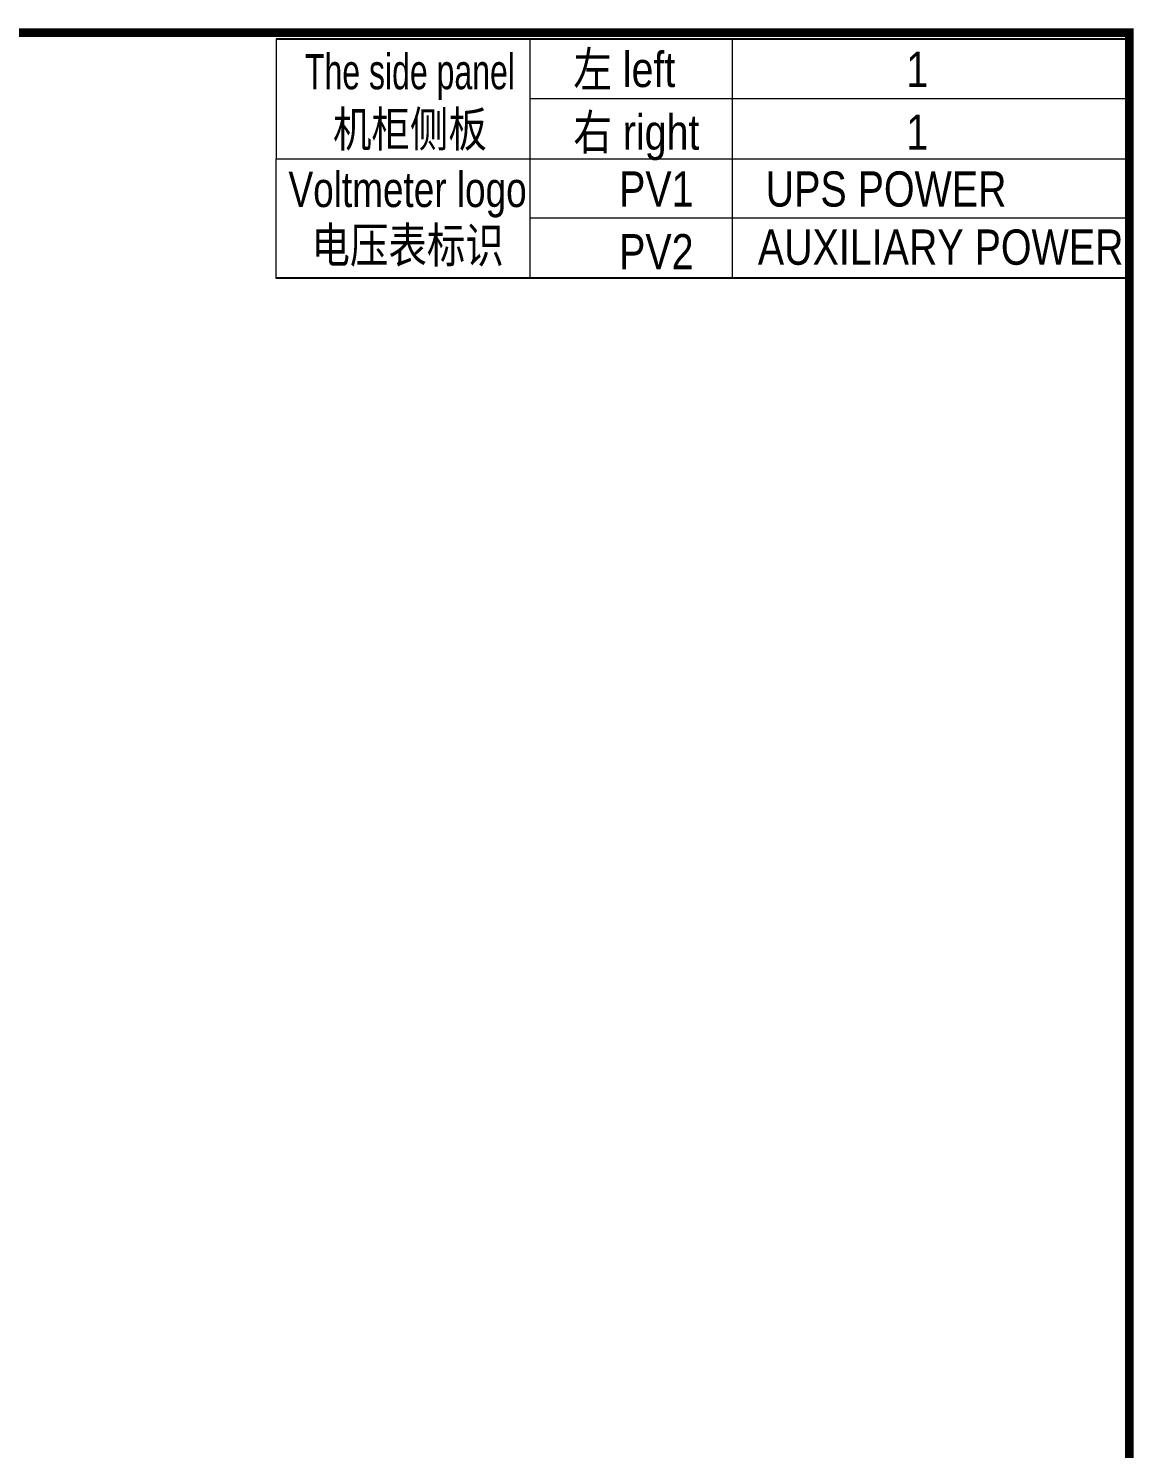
# Model space of a CAD drawing. Extents: x 81437 to 204847, y -54597 to -29444.
# Drawn here: x 89370 to 90604, y -48533 to -46946 of the extents above; entities that cross this region are included whole.
import ezdxf
from ezdxf.enums import TextEntityAlignment as Align

# ---------------------------------------------------------------- set-up
doc = ezdxf.new("R2010")
doc.units = 0
doc.header["$LTSCALE"] = 100
doc.header["$MEASUREMENT"] = 0
doc.layers.add('t', color=1, linetype='Continuous')
doc.layers.add('细实线', color=7, linetype='Continuous', lineweight=20)
doc.styles.add('HZ', font='arial.ttf', dxfattribs={"width": 0.7})
doc.styles.get("Standard").update_dxf_attribs({"font": ''})
doc.styles.add('微软雅黑', font='')
doc.styles.get('Standard').set_extended_font_data('SimSun')
doc.styles.get('微软雅黑').set_extended_font_data('Microsoft YaHei')

# ---------------------------------------------------------------- blocks, each defined once
blk = doc.blocks.new('图框')
at = {"layer": 't', "color": 7, "const_width": 9.61519705431492}
blk.add_lwpolyline([(4109.47921527367, -3210.443887418679), (4109.47921527367, -58.86246267448996), (-6.162819773475348, -58.86246267448996), (-6.162819773475348, -3210.443887418679)], close=True, dxfattribs=at)
at = {"color": 7, "style": '微软雅黑', "flags": 8}
for tag, p, height in [('DWG.NAME:', (1375.473639447489, -2969.2419877869), 25), ('DWG.NO.:', (3122.023352488108, -3089.264933317976), 24), ('图纸编号', (3309.199899152482, -3111.267140832559), 24), ('FILENO.:', (3122.509725826509, -3164.966587124836), 24), ('文档号', (3311.563545755656, -3182.994948628203), 24)]:
    blk.add_attdef(tag, p, '', height=height, dxfattribs=at)
at = {"color": 7, "style": '微软雅黑', "width": 0.8, "flags": 8}
for tag, p, height in [('PROJECTNAME:', (3119.317365890063, -2971.670387076527), 24), ('PROJECT_NAME', (3324.743137664682, -2969.191656158461), 25)]:
    blk.add_attdef(tag, p, '', height=height, dxfattribs=at)
at = {"color": 7, "style": '微软雅黑', "flags": 8}
for tag, height, width, p in [('RENLIU', 24, 0.7, (692.0254873090671, -3009.243060483925)), ('SHUFENWANG', 24, 0.7, (879.6254712981536, -3009.243060483925)), ('FANGHOU', 24, 0.7, (1063.567935676903, -3009.243060483925)), ('DANDANLI', 24, 0.7, (1243.852880445316, -3009.243060483925)), ('#10STATIONONTROLCABINETCOVER', 30, 0.6, (1771.737284051596, -3076.044837234568)), ('HANGZHOUHOLLYSYSAUTOMATIONCO.,LTD.', 24, 0.7, (2763.919484516009, -3104.577265918681))]:
    blk.add_attdef(tag, text='', height=height, dxfattribs=dict(at, width=width)).set_placement(p, align=Align.MIDDLE)
for tag, p in [('图纸名称:', (1371.649552043295, -3024.785799731683)), ('项目名称', (3272.897224152879, -3045.626842364768))]:
    blk.add_attdef(tag, text='', height=25, dxfattribs=at).set_placement(p, align=Align.BOTTOM_LEFT)
at = {"color": 7, "flags": 8}
blk.add_attdef('A', text='', height=23, dxfattribs=at).set_placement((53.73638948711596, -3033.744016823508), align=Align.MIDDLE)
at = {"color": 7, "style": '微软雅黑', "flags": 8}
for tag, height, p in [('设计时间', 23, (207.7030023673433, -3033.744016823508)), ('刘仁', 23, (692.0254873090671, -3061.050838701933)), ('王姝芬', 23, (879.6254712981536, -3061.050838701933)), ('侯方', 23, (1063.567935676903, -3061.050838701933)), ('李丹丹', 23, (1243.852880445316, -3061.050838701933)), ('PAGEXOFX', 24, (3947.55098377166, -3097.943887418679)), ('REV.', 24, (53.21983990701119, -3121.911417548025)), ('DESCRIPTION', 24, (445.5564698352027, -3121.911417548025)), ('CHECKED', 24, (879.625471298139, -3121.911417548025)), ('SIGNED', 24, (1063.567935676889, -3121.911417548025)), ('APPROVED', 24, (1243.852880445316, -3121.911417548025)), ('DATE', 24, (202.7449719716897, -3121.911417548025)), ('PREPARED', 24, (692.0254873090671, -3121.911417548025)), ('图纸名称', 30, (1771.737284051596, -3153.557526718527)), ('第几页共几页', 24, (3947.55098377166, -3172.943887418679))]:
    blk.add_attdef(tag, text='', height=height, dxfattribs=at).set_placement(p, align=Align.MIDDLE)

msp = doc.modelspace()

# ---------------------------------------------------------------- linework, layer by layer
at = {"color": 0}
msp.add_line((90599.42413160791, -46958.26983578968), (89646.47259169407, -46958.17247730841), dxfattribs=at)
at = {"color": 7, "lineweight": 0}
for p, q in [((89930.01813282525, -47024.46926690543), (90599.42679726126, -47024.41849842133)), ((89646.39351883455, -47091.74407214599), (90599.2642834541, -47091.82590533076)), ((89929.81871006341, -47157.98265609642), (90599.26694910745, -47157.97456796241))]:
    msp.add_line(p, q, dxfattribs=at)
at = {"color": 7}
msp.add_line((90599.26428345413, -47225.38197487187), (89646.31443167465, -47225.33982355856), dxfattribs=at)
at = {"color": 7, "lineweight": 0}
for points in [[(89646.47398172089, -46958.17247745042), (89646.31441280645, -47225.37169614397)], [(89930.05775693663, -46958.25460128196), (89929.89790285144, -47225.38197487187)]]:
    msp.add_lwpolyline(points, dxfattribs=at)
at = {"layer": '细实线'}
msp.add_line((90155.73510158445, -46958.26983578968), (90155.73510158445, -47225.38197487187), dxfattribs=at)

# ---------------------------------------------------------------- block references
at = {"color": 1}
msp.add_blockref('图框', (86489.94491633424, -46892.12070556273), dxfattribs=at)

# ---------------------------------------------------------------- texts
at = {"color": 7, "lineweight": 0, "style": 'HZ'}
for s, width, p in [('The side panel', 0.65, (89796.03609509506, -46999.38074136394)), ('机柜侧板', 0.8, (89796.03609509506, -47058.07538630494)), ('Voltmeter logo', 0.75, (89793.44669372887, -47130.93770416272)), ('电压表标识', 0.8, (89793.44669372887, -47187.60839582991))]:
    msp.add_text(s, height=39.375, dxfattribs=dict(at, width=width)).set_placement(p, align=Align.MIDDLE)
at = {"color": 7, "lineweight": 0, "style": 'HZ', "width": 0.8}
for s, p in [('左 left', (89978.58649003747, -47011.68461911458)), ('1', (90350.39813509022, -47011.68461911458)), ('右 right', (89978.58649003747, -47081.74781169877)), ('1', (90350.39813509022, -47081.74781169877)), ('PV1', (90029.6326597115, -47145.24068865566)), ('UPS POWER', (90193.35635818593, -47145.24068865566)), ('AUXILIARY POWER', (90184.59963849938, -47210.19726729478)), ('PV2', (90029.6326597115, -47215.30388123985))]:
    msp.add_text(s, height=39.375, dxfattribs=at).set_placement(p)

doc.saveas('drawing.dxf')
